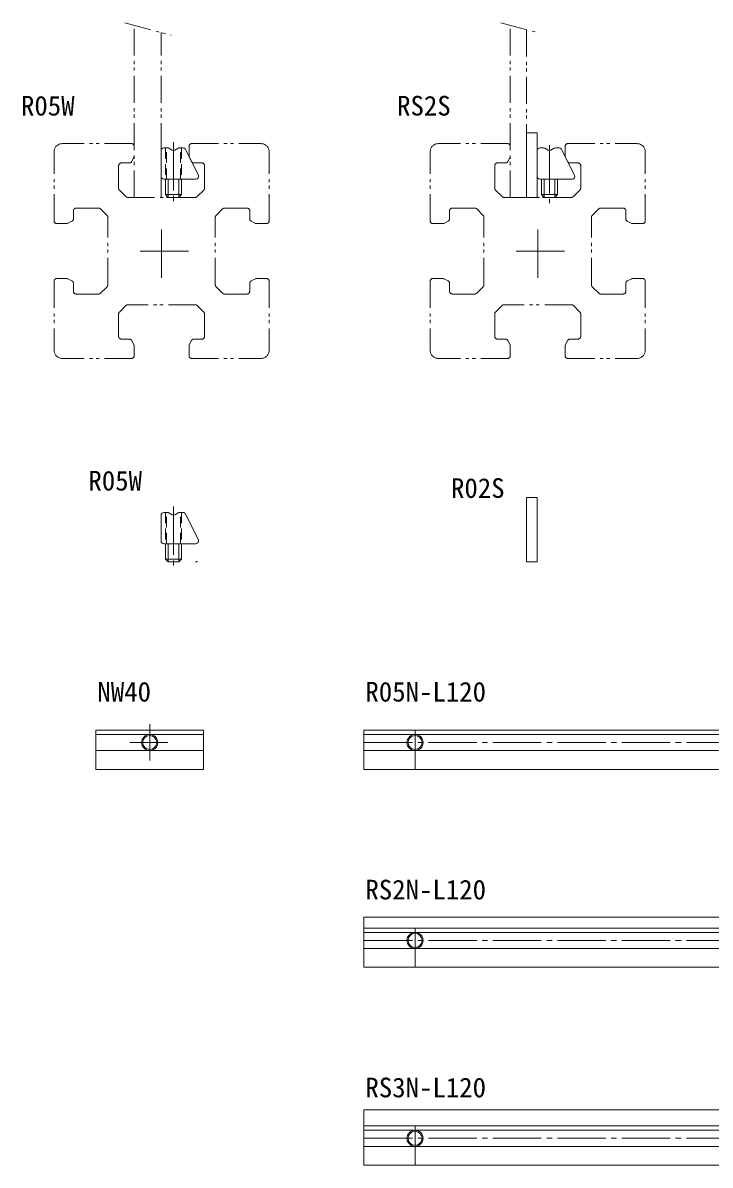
# Model space of a CAD drawing. Units: millimetres on the paper. Extents: x -589 to -334, y -414 to -202.
# Drawn here: x -589.5 to -461.6, y -414.5 to -201.8 of the extents above; entities that cross this region are included whole.
import ezdxf
from ezdxf.enums import TextEntityAlignment as Align

# ---------------------------------------------------------------- set-up
doc = ezdxf.new("R2010")
doc.units = ezdxf.units.MM
for name, pattern in [('CHAIN2', [12, 9, -1, 1, -1]), ('DASHED2', [3, 2, -1]), ('DOUBLE_CHAIN1', [8.8, 5, -1, 0.6, -0.6, 0.6, -1])]:
    doc.linetypes.add(name, pattern=pattern)
doc.layers.add('0-0', color=7, linetype='Continuous', lineweight=18)
doc.layers.add('0-1', color=4, linetype='DOUBLE_CHAIN1', lineweight=9)
doc.styles.add('ＭＳ ゴシック', font='')
doc.styles.get('ＭＳ ゴシック').set_extended_font_data('MS Gothic')

msp = doc.modelspace()

# ---------------------------------------------------------------- linework, layer by layer
at = {"layer": '0-0'}
for p, q in [((-495.769, -222.247), (-495.769, -234.247)), ((-493.769, -222.247), (-495.769, -222.247)), ((-493.769, -234.247), (-493.769, -222.247)), ((-562.469, -225.047), (-563.269, -225.047)), ((-561.719, -225.48), (-562.469, -225.047)), ((-560.469, -225.047), (-561.219, -225.48)), ((-559.678, -225.047), (-560.469, -225.047)), ((-556.831, -230.124), (-559.231, -225.324)), ((-492.603, -225.047), (-493.269, -225.047)), ((-491.719, -225.48), (-492.353, -225.114)), ((-490.585, -225.114), (-491.219, -225.48)), ((-489.678, -225.047), (-490.335, -225.047)), ((-486.831, -230.124), (-489.231, -225.324)), ((-563.769, -225.547), (-563.769, -230.347)), ((-563.269, -230.847), (-557.278, -230.847)), ((-559.969, -230.847), (-559.969, -233.747)), ((-493.269, -230.847), (-487.278, -230.847)), ((-492.969, -233.747), (-492.969, -230.847)), ((-489.969, -230.847), (-489.969, -233.747)), ((-559.969, -233.747), (-560.469, -234.247)), ((-492.469, -234.247), (-492.969, -233.747)), ((-489.969, -233.747), (-490.469, -234.247)), ((-560.469, -234.247), (-562.469, -234.247)), ((-495.769, -234.247), (-493.769, -234.247)), ((-490.469, -234.247), (-492.469, -234.247)), ((-495.769, -290.138), (-495.769, -302.138)), ((-493.769, -290.138), (-495.769, -290.138)), ((-493.769, -302.138), (-493.769, -290.138)), ((-563.769, -293.438), (-563.769, -298.238)), ((-562.469, -292.938), (-563.269, -292.938)), ((-561.719, -293.371), (-562.469, -292.938)), ((-560.469, -292.938), (-561.219, -293.371)), ((-559.678, -292.938), (-560.469, -292.938)), ((-556.831, -298.015), (-559.231, -293.215)), ((-563.269, -298.738), (-557.278, -298.738)), ((-559.969, -298.738), (-559.969, -301.638)), ((-559.969, -301.638), (-560.469, -302.138)), ((-560.469, -302.138), (-562.469, -302.138)), ((-495.769, -302.138), (-493.769, -302.138)), ((-575.881, -340.771), (-575.881, -333.471)), ((-575.881, -333.471), (-555.881, -333.471)), ((-555.881, -333.471), (-555.881, -340.771)), ((-526.001, -333.471), (-407.001, -333.471)), ((-526.001, -340.771), (-526.001, -333.471)), ((-555.881, -334.271), (-575.881, -334.271)), ((-407.001, -334.271), (-526.001, -334.271)), ((-555.881, -337.271), (-575.881, -337.271)), ((-407.001, -337.271), (-526.001, -337.271)), ((-555.881, -340.771), (-575.881, -340.771)), ((-407.001, -340.771), (-526.001, -340.771)), ((-526.001, -368.317), (-407.001, -368.317)), ((-526.001, -377.617), (-526.001, -368.317)), ((-526.001, -370.317), (-407.001, -370.317)), ((-407.001, -371.117), (-526.001, -371.117)), ((-407.001, -374.117), (-526.001, -374.117)), ((-407.001, -377.617), (-526.001, -377.617)), ((-526.001, -404.164), (-407.001, -404.164)), ((-526.001, -414.464), (-526.001, -404.164)), ((-526.001, -407.164), (-407.001, -407.164)), ((-407.001, -407.964), (-526.001, -407.964)), ((-407.001, -410.964), (-526.001, -410.964)), ((-407.001, -414.464), (-526.001, -414.464))]:
    msp.add_line(p, q, dxfattribs=at)
at = {"layer": '0-0', "linetype": 'DASHED2'}
for p, q in [((-562.969, -225.047), (-562.969, -230.847)), ((-562.769, -230.847), (-562.769, -225.047)), ((-560.169, -230.847), (-560.169, -225.047)), ((-559.969, -225.047), (-559.969, -230.847)), ((-562.969, -292.938), (-562.969, -298.738)), ((-562.769, -298.738), (-562.769, -292.938)), ((-560.169, -298.738), (-560.169, -292.938)), ((-559.969, -292.938), (-559.969, -298.738))]:
    msp.add_line(p, q, dxfattribs=at)
at = {"layer": '0-0'}
for points in [[(-562.469, -234.247), (-562.969, -233.747), (-562.969, -230.847)], [(-562.469, -302.138), (-562.969, -301.638), (-562.969, -298.738)]]:
    msp.add_lwpolyline(points, dxfattribs=at)
at = {"layer": '0-0', "color": 4, "lineweight": 9}
for centre in [(-565.881, -335.771), (-516.501, -335.771), (-516.501, -372.617), (-516.501, -409.464)]:
    msp.add_circle(centre, 1.5, dxfattribs=at)
at = {"layer": '0-0'}
for centre in [(-565.881, -335.771), (-516.501, -335.771), (-516.501, -372.617), (-516.501, -409.464)]:
    msp.add_circle(centre, 1.3, dxfattribs=at)
for centre, start, end in [((-563.269, -225.547), 90, 180), ((-559.678, -225.547), 26.56505, 90), ((-493.269, -225.547), 90, 180), ((-492.603, -225.547), 59.99931, 90), ((-490.335, -225.547), 90, 119.99738), ((-489.678, -225.547), 26.56505, 90), ((-561.469, -225.047), 240, 300), ((-491.469, -225.047), 239.99931, 299.99737), ((-563.269, -230.347), 180, 270), ((-557.278, -230.347), 270, 26.56505), ((-493.269, -230.347), 180, 270), ((-487.278, -230.347), 270, 26.56505), ((-563.269, -293.438), 90, 180), ((-561.469, -292.938), 240, 300), ((-559.678, -293.438), 26.56505, 90), ((-563.269, -298.238), 180, 270), ((-557.278, -298.238), 270, 26.56505)]:
    msp.add_arc(centre, 0.5, start, end, dxfattribs=at)
at = {"layer": '0-1'}
for p, q in [((-570.505, -201.755), (-561.908, -204.058)), ((-500.505, -201.755), (-494.168, -203.453)), ((-568.769, -234.247), (-568.769, -202.22)), ((-563.769, -234.247), (-563.769, -203.56)), ((-498.769, -234.247), (-498.769, -202.22)), ((-495.769, -203.024), (-495.769, -234.247)), ((-569.269, -224.247), (-582.169, -224.247)), ((-558.569, -226.529), (-558.569, -224.747)), ((-558.069, -224.247), (-545.169, -224.247)), ((-499.269, -224.247), (-512.169, -224.247)), ((-488.569, -226.529), (-488.569, -224.747)), ((-488.069, -224.247), (-475.169, -224.247)), ((-583.669, -238.647), (-583.669, -225.747)), ((-568.822, -226.753), (-569.231, -227.571)), ((-558.516, -226.753), (-558.107, -227.571)), ((-543.669, -238.647), (-543.669, -225.747)), ((-513.669, -238.647), (-513.669, -225.747)), ((-498.822, -226.753), (-499.231, -227.571)), ((-488.516, -226.753), (-488.107, -227.571)), ((-473.669, -238.647), (-473.669, -225.747)), ((-571.669, -232.54), (-571.669, -228.347)), ((-571.169, -227.847), (-569.678, -227.847)), ((-556.169, -227.847), (-557.66, -227.847)), ((-555.669, -232.54), (-555.669, -228.347)), ((-501.669, -232.54), (-501.669, -228.347)), ((-501.169, -227.847), (-499.678, -227.847)), ((-486.169, -227.847), (-487.66, -227.847)), ((-485.669, -232.54), (-485.669, -228.347)), ((-571.523, -232.894), (-570.316, -234.101)), ((-557.023, -234.101), (-555.816, -232.894)), ((-501.523, -232.894), (-500.316, -234.101)), ((-487.023, -234.101), (-485.816, -232.894)), ((-569.962, -234.247), (-557.376, -234.247)), ((-499.962, -234.247), (-487.376, -234.247)), ((-580.069, -236.747), (-580.069, -238.238)), ((-575.376, -236.247), (-579.569, -236.247)), ((-575.023, -236.394), (-573.816, -237.601)), ((-573.669, -250.54), (-573.669, -237.954)), ((-553.669, -250.54), (-553.669, -237.954)), ((-552.316, -236.394), (-553.523, -237.601)), ((-551.962, -236.247), (-547.769, -236.247)), ((-547.269, -236.747), (-547.269, -238.238)), ((-510.069, -236.747), (-510.069, -238.238)), ((-505.376, -236.247), (-509.569, -236.247)), ((-505.023, -236.394), (-503.816, -237.601)), ((-503.669, -250.54), (-503.669, -237.954)), ((-483.669, -250.54), (-483.669, -237.954)), ((-482.316, -236.394), (-483.523, -237.601)), ((-481.962, -236.247), (-477.769, -236.247)), ((-477.269, -236.747), (-477.269, -238.238)), ((-581.387, -239.147), (-583.169, -239.147)), ((-581.164, -239.094), (-580.346, -238.685)), ((-546.175, -239.094), (-546.993, -238.685)), ((-545.951, -239.147), (-544.169, -239.147)), ((-511.387, -239.147), (-513.169, -239.147)), ((-511.164, -239.094), (-510.346, -238.685)), ((-476.175, -239.094), (-476.993, -238.685)), ((-475.951, -239.147), (-474.169, -239.147)), ((-583.669, -249.847), (-583.669, -262.747)), ((-581.387, -249.347), (-583.169, -249.347)), ((-581.164, -249.4), (-580.346, -249.809)), ((-580.069, -251.747), (-580.069, -250.256)), ((-573.816, -250.894), (-575.023, -252.101)), ((-553.523, -250.894), (-552.316, -252.101)), ((-547.269, -251.747), (-547.269, -250.256)), ((-546.175, -249.4), (-546.993, -249.809)), ((-545.951, -249.347), (-544.169, -249.347)), ((-543.669, -249.847), (-543.669, -262.747)), ((-513.669, -249.847), (-513.669, -262.747)), ((-511.387, -249.347), (-513.169, -249.347)), ((-511.164, -249.4), (-510.346, -249.809)), ((-510.069, -251.747), (-510.069, -250.256)), ((-503.816, -250.894), (-505.023, -252.101)), ((-483.523, -250.894), (-482.316, -252.101)), ((-477.269, -251.747), (-477.269, -250.256)), ((-476.175, -249.4), (-476.993, -249.809)), ((-475.951, -249.347), (-474.169, -249.347)), ((-473.669, -249.847), (-473.669, -262.747)), ((-575.376, -252.247), (-579.569, -252.247)), ((-551.962, -252.247), (-547.769, -252.247)), ((-505.376, -252.247), (-509.569, -252.247)), ((-481.962, -252.247), (-477.769, -252.247)), ((-570.316, -254.394), (-571.523, -255.601)), ((-557.376, -254.247), (-569.962, -254.247)), ((-555.816, -255.601), (-557.023, -254.394)), ((-500.316, -254.394), (-501.523, -255.601)), ((-487.376, -254.247), (-499.962, -254.247)), ((-485.816, -255.601), (-487.023, -254.394)), ((-571.669, -255.954), (-571.669, -260.147)), ((-555.669, -255.954), (-555.669, -260.147)), ((-501.669, -255.954), (-501.669, -260.147)), ((-485.669, -255.954), (-485.669, -260.147)), ((-571.169, -260.647), (-569.678, -260.647)), ((-568.822, -261.742), (-569.231, -260.924)), ((-558.516, -261.742), (-558.107, -260.924)), ((-556.169, -260.647), (-557.66, -260.647)), ((-501.169, -260.647), (-499.678, -260.647)), ((-498.822, -261.742), (-499.231, -260.924)), ((-488.516, -261.742), (-488.107, -260.924)), ((-486.169, -260.647), (-487.66, -260.647)), ((-568.769, -261.965), (-568.769, -263.747)), ((-558.569, -261.965), (-558.569, -263.747)), ((-498.769, -261.965), (-498.769, -263.747)), ((-488.569, -261.965), (-488.569, -263.747)), ((-569.269, -264.247), (-582.169, -264.247)), ((-558.069, -264.247), (-545.169, -264.247)), ((-499.269, -264.247), (-512.169, -264.247)), ((-488.069, -264.247), (-475.169, -264.247))]:
    msp.add_line(p, q, dxfattribs=at)
at = {"layer": '0-1', "linetype": 'CHAIN2'}
for p, q in [((-561.469, -223.956), (-561.469, -234.94)), ((-491.469, -224.534), (-491.469, -235.34)), ((-563.669, -249.247), (-563.669, -239.247)), ((-493.669, -249.247), (-493.669, -239.247)), ((-558.669, -244.247), (-568.669, -244.247)), ((-488.669, -244.247), (-498.669, -244.247)), ((-561.469, -291.847), (-561.469, -302.831)), ((-565.881, -332.336), (-565.881, -339.135)), ((-516.501, -333.471), (-516.501, -340.771)), ((-569.58, -335.771), (-562.519, -335.771)), ((-526.001, -335.771), (-407.001, -335.771)), ((-516.501, -370.317), (-516.501, -377.617)), ((-526.001, -372.617), (-407.001, -372.617)), ((-516.501, -407.164), (-516.501, -414.464)), ((-526.001, -409.464), (-407.001, -409.464))]:
    msp.add_line(p, q, dxfattribs=at)
at = {"layer": '0-1', "linetype": 'Continuous'}
for p, q in [((-562.469, -230.847), (-562.469, -234.247)), ((-560.469, -234.247), (-560.469, -230.847)), ((-492.469, -230.847), (-492.469, -234.247)), ((-490.469, -234.247), (-490.469, -230.847)), ((-562.969, -233.747), (-559.969, -233.747)), ((-492.969, -233.747), (-489.969, -233.747)), ((-562.469, -298.738), (-562.469, -302.138)), ((-560.469, -302.138), (-560.469, -298.738)), ((-562.969, -301.638), (-559.969, -301.638))]:
    msp.add_line(p, q, dxfattribs=at)
at = {"layer": '0-1'}
for centre, radius, start, end in [((-582.169, -225.747), 1.5, 90, 180), ((-569.269, -224.747), 0.5, 0, 90), ((-558.069, -224.747), 0.5, 90, 180), ((-545.169, -225.747), 1.5, 0, 90), ((-512.169, -225.747), 1.5, 90, 180), ((-499.269, -224.747), 0.5, 0, 90), ((-488.069, -224.747), 0.5, 90, 180), ((-475.169, -225.747), 1.5, 0, 90), ((-569.678, -227.347), 0.5, 270, 333.43494), ((-569.269, -226.529), 0.5, 333.43494, 0), ((-558.069, -226.529), 0.5, 180, 206.56505), ((-557.66, -227.347), 0.5, 206.56505, 270), ((-499.678, -227.347), 0.5, 270, 333.43494), ((-499.269, -226.529), 0.5, 333.43494, 0), ((-488.069, -226.529), 0.5, 180, 206.56505), ((-487.66, -227.347), 0.5, 206.56505, 270), ((-571.169, -228.347), 0.5, 90, 180), ((-556.169, -228.347), 0.5, 0, 90), ((-501.169, -228.347), 0.5, 90, 180), ((-486.169, -228.347), 0.5, 0, 90), ((-571.169, -232.54), 0.5, 180, 225), ((-556.169, -232.54), 0.5, 315, 0), ((-501.169, -232.54), 0.5, 180, 225), ((-486.169, -232.54), 0.5, 315, 0), ((-569.962, -233.747), 0.5, 225, 270), ((-557.376, -233.747), 0.5, 270, 315), ((-499.962, -233.747), 0.5, 225, 270), ((-487.376, -233.747), 0.5, 270, 315), ((-579.569, -236.747), 0.5, 90, 180), ((-575.376, -236.747), 0.5, 45, 90), ((-574.169, -237.954), 0.5, 0, 45), ((-553.169, -237.954), 0.5, 135, 180), ((-551.962, -236.747), 0.5, 90, 135), ((-547.769, -236.747), 0.5, 0, 90), ((-509.569, -236.747), 0.5, 90, 180), ((-505.376, -236.747), 0.5, 45, 90), ((-504.169, -237.954), 0.5, 0, 45), ((-483.169, -237.954), 0.5, 135, 180), ((-481.962, -236.747), 0.5, 90, 135), ((-477.769, -236.747), 0.5, 0, 90), ((-583.169, -238.647), 0.5, 180, 270), ((-581.387, -238.647), 0.5, 270, 296.56505), ((-580.569, -238.238), 0.5, 296.56505, 0), ((-546.769, -238.238), 0.5, 180, 243.43494), ((-545.951, -238.647), 0.5, 243.43494, 270), ((-544.169, -238.647), 0.5, 270, 0), ((-513.169, -238.647), 0.5, 180, 270), ((-511.387, -238.647), 0.5, 270, 296.56505), ((-510.569, -238.238), 0.5, 296.56505, 0), ((-476.769, -238.238), 0.5, 180, 243.43494), ((-475.951, -238.647), 0.5, 243.43494, 270), ((-474.169, -238.647), 0.5, 270, 0), ((-583.169, -249.847), 0.5, 90, 180), ((-581.387, -249.847), 0.5, 63.43494, 90), ((-580.569, -250.256), 0.5, 0, 63.43494), ((-574.169, -250.54), 0.5, 315, 0), ((-553.169, -250.54), 0.5, 180, 224.99998), ((-546.769, -250.256), 0.5, 116.56505, 180), ((-545.951, -249.847), 0.5, 90, 116.56505), ((-544.169, -249.847), 0.5, 0, 90), ((-513.169, -249.847), 0.5, 90, 180), ((-511.387, -249.847), 0.5, 63.43494, 90), ((-510.569, -250.256), 0.5, 0, 63.43494), ((-504.169, -250.54), 0.5, 315, 0), ((-483.169, -250.54), 0.5, 180, 224.99998), ((-476.769, -250.256), 0.5, 116.56505, 180), ((-475.951, -249.847), 0.5, 90, 116.56505), ((-474.169, -249.847), 0.5, 0, 90), ((-579.569, -251.747), 0.5, 180, 270), ((-575.376, -251.747), 0.5, 270, 315), ((-551.962, -251.747), 0.5, 225, 270), ((-547.769, -251.747), 0.5, 270, 0), ((-509.569, -251.747), 0.5, 180, 270), ((-505.376, -251.747), 0.5, 270, 315), ((-481.962, -251.747), 0.5, 225, 270), ((-477.769, -251.747), 0.5, 270, 0), ((-569.962, -254.747), 0.5, 90, 135), ((-557.376, -254.747), 0.5, 45, 90), ((-499.962, -254.747), 0.5, 90, 135), ((-487.376, -254.747), 0.5, 45, 90), ((-571.169, -255.954), 0.5, 135, 180), ((-556.169, -255.954), 0.5, 0, 45), ((-501.169, -255.954), 0.5, 135, 180), ((-486.169, -255.954), 0.5, 0, 45), ((-571.169, -260.147), 0.5, 180, 270), ((-569.678, -261.147), 0.5, 26.56505, 90), ((-557.66, -261.147), 0.5, 90, 153.43494), ((-556.169, -260.147), 0.5, 270, 0), ((-501.169, -260.147), 0.5, 180, 270), ((-499.678, -261.147), 0.5, 26.56505, 90), ((-487.66, -261.147), 0.5, 90, 153.43494), ((-486.169, -260.147), 0.5, 270, 0), ((-582.169, -262.747), 1.5, 180, 270), ((-569.269, -263.747), 0.5, 270, 359.99998), ((-569.269, -261.965), 0.5, 359.99998, 26.56505), ((-558.069, -261.965), 0.5, 153.43494, 180), ((-558.069, -263.747), 0.5, 180, 270), ((-545.169, -262.747), 1.5, 270, 0), ((-512.169, -262.747), 1.5, 180, 270), ((-499.269, -263.747), 0.5, 270, 359.99998), ((-499.269, -261.965), 0.5, 359.99998, 26.56505), ((-488.069, -261.965), 0.5, 153.43494, 180), ((-488.069, -263.747), 0.5, 180, 270), ((-475.169, -262.747), 1.5, 270, 0), ((-557.376, -301.638), 0.5, 270, 315)]:
    msp.add_arc(centre, radius, start, end, dxfattribs=at)

# ---------------------------------------------------------------- texts
at = {"layer": '0-1', "color": 7, "style": 'ＭＳ ゴシック'}
for s, p in [('R05W', (-589.839, -220.117)), ('RS2S', (-519.839, -220.117)), ('R05W', (-577.287, -289.943)), ('R02S', (-509.807, -291.315)), ('NW40', (-575.615, -329.241)), ('R05N-L120', (-525.735, -329.241)), ('RS2N-L120', (-525.735, -366.088)), ('RS3N-L120', (-525.735, -402.935))]:
    msp.add_text(s, height=3.666, dxfattribs=at).set_placement(p, align=Align.BOTTOM_LEFT)

doc.saveas('drawing.dxf')
